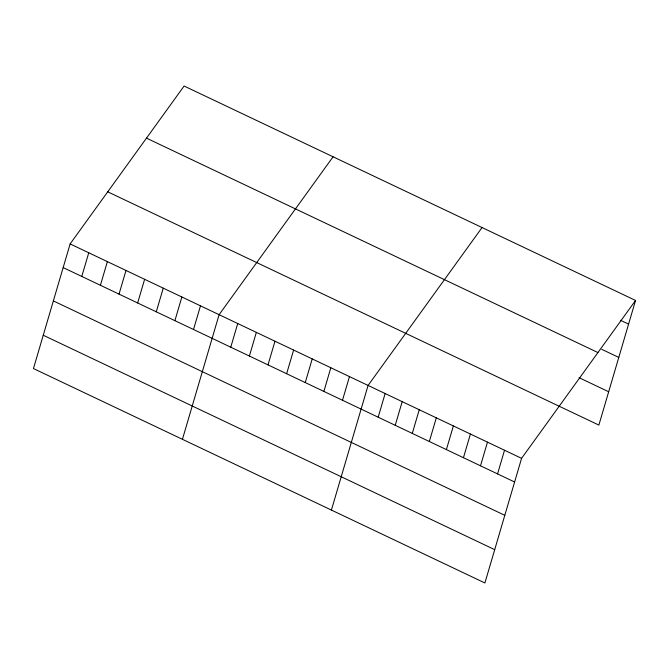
<?xml version="1.0" encoding="UTF-8"?>
<svg xmlns="http://www.w3.org/2000/svg" width="669" height="669" viewBox="0 0 669 669"><rect width="100%" height="100%" fill="white"/><g stroke="black" fill="none" stroke-linecap="round" stroke-linejoin="round"><path stroke-width="1" d="M70.128 243.926L33.45 368.552L484.9 582.967L521.577 458.34L635.55 300.448L184.1 86.033L70.128 243.926L521.577 458.34M81.785 276.439L88.751 252.773M100.409 285.278L107.375 261.621M119.032 294.126L125.998 270.46M137.655 302.973L144.621 279.308M156.278 311.813L163.244 288.155M174.902 320.66L181.859 296.994M193.517 329.508L200.483 305.842M182.428 439.307L219.106 314.681L333.078 156.789M230.763 347.194L237.729 323.528M249.386 356.042L256.352 332.376M268.01 364.881L274.976 341.215M286.633 373.728L293.599 350.063M305.256 382.576L312.222 358.91M323.88 391.415L330.837 367.749M342.495 400.263L349.461 376.597M331.406 510.071L368.084 385.444L482.056 227.544M378.177 417.205L385.143 393.539M395.228 425.308L402.194 401.643M412.288 433.403L419.246 409.746M429.339 441.507L436.305 417.841M446.39 449.61L453.356 425.944M463.45 457.705L470.416 434.047M480.501 465.808L487.467 442.142M497.56 473.911L504.526 450.245M635.55 300.448L598.872 425.074L559.376 406.317M620.506 320.275L628.584 324.114M601.724 349.327L618.783 357.43M146.494 138.14L597.935 352.555M579.053 377.684L608.673 391.758M107.742 191.819L559.192 406.242M63.162 267.592L514.612 482.006M53.361 300.908L504.811 515.322M43.259 335.236L494.7 549.65"/></g></svg>
